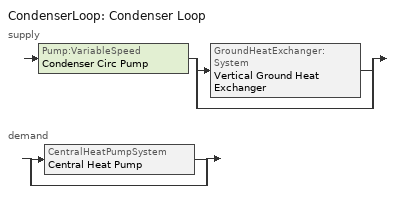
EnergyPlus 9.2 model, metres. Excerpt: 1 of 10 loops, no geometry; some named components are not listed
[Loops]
CondenserLoop 'Condenser Loop'
 supply: Pump:VariableSpeed 'Condenser Circ Pump' > split
  | GroundHeatExchanger:System 'Vertical Ground Heat Exchanger'
  | bypass
 demand: split
  | CentralHeatPumpSystem 'Central Heat Pump'
  | bypass
[Pump:VariableSpeed]
Condenser Circ Pump: Design Maximum Flow Rate {m3/s}=0.012345; Design Pump Head {Pa}=550000; Design Power Consumption {W}=8000; Motor Efficiency=0.87; Fraction of Motor Inefficiencies to Fluid Stream=0; Coefficient 1 of the Part Load Performance Curve=0; Coefficient 2 of the Part Load Performance Curve=1; Coefficient 3 of the Part Load Performance Curve=0; Coefficient 4 of the Part Load Performance Curve=0; Design Minimum Flow Rate {m3/s}=0; Pump Control Type=INTERMITTENT
[CondenserLoop]
Condenser Loop: Fluid Type=Water; Condenser Equipment Operation Scheme=Condenser Loop Operation; Maximum Loop Temperature {C}=80; Minimum Loop Temperature {C}=0; Maximum Loop Flow Rate {m3/s}=12345; Minimum Loop Flow Rate {m3/s}=0; Condenser Loop Volume {m3}=autocalculate; Load Distribution Scheme=SequentialLoad
[CondenserEquipmentList]
Condenser Equipment: Vertical Ground Heat Exchanger
[PlantEquipmentOperation:CoolingLoad]
Year Round Tower Operation: Load Range 1 Lower Limit {W}=0; Load Range 1 Upper Limit {W}=90000000; Range 1 Equipment List=Condenser Equipment
[CondenserEquipmentOperationSchemes]
Condenser Loop Operation: Control Scheme 1=Year Round Tower Operation; Control Scheme 1 Schedule=CyclingFanSch
[SetpointManager:Scheduled]
Condenser Loop Setpoint Manager: Control Variable=Temperature; Schedule=Condenser Loop Temp Schedule; Setpoint Node or NodeList=GHE Inlet Node
[Schedule:Compact]
CyclingFanSch: Through: 12/31, For: AllDays, Until: 24:00, 1
Condenser Loop Temp Schedule: Through: 1/31, For: AllDays, Until: 24:00, 25, Through: 10/31, For: AllDays, Until: 24:00, 25, Through: 12/31, For: AllDays, Until: 24:00, 25
